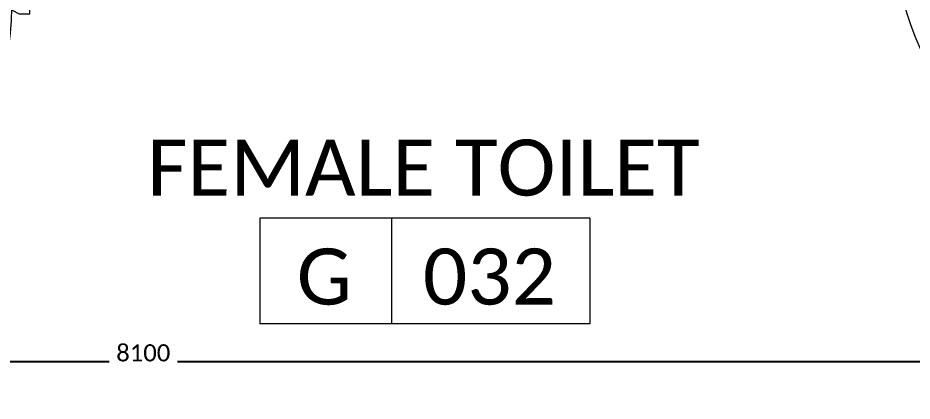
# Model space of a CAD drawing. Header units: metres. Extents: x 15.7 to 112.1, y 4.7 to 71.5.
# Drawn here: x 65.269 to 68.656, y 29.511 to 30.961 of the extents above; entities that cross this region are included whole.
import ezdxf

# ---------------------------------------------------------------- set-up
doc = ezdxf.new("R2010")
doc.units = ezdxf.units.M
doc.linetypes.add('ECG_Line-Ptrn-Sold', pattern=[9144.001, 9144, -0.001])
doc.layers.get('0').update_dxf_attribs({"color": 3})
doc.layers.add('00', color=252, linetype='Continuous')
for name, color, linetype, lineweight in [('A-DIM', 7, 'Continuous', 5), ('A-DOOR', 5, 'Continuous', 5), ('A-TEXT', 7, 'ECG_Line-Ptrn-Sold', 13)]:
    doc.layers.add(name, color=color, linetype=linetype, lineweight=lineweight)
doc.styles.add('Calibri', font='calibri.ttf', dxfattribs={"height": 0.212639})
doc.dimstyles.new('ECG_Dimn-Detl-100', dxfattribs={"dimscale": 0.3048, "dimtxt": 0.25, "dimasz": 1.312336, "dimexe": 0.492126, "dimexo": 0.0625, "dimgap": 0, "dimtad": 1, "dimdec": 0, "dimlfac": 1000, "dimzin": 0, "dimdsep": 46, "dimtxsty": 'Calibri', "dimblk1": 'DOTSMALL', "dimblk2": 'DOTSMALL', "dimsah": 1, "dimcen": 0.09, "dimdle": 0.492126, "dimazin": 0, "dimtfac": 1, "dimtdec": 4, "dimtix": 1, "dimtmove": 0, "dimatfit": 3, "dimfxl": 0.492126, "dimfxlon": 1, "dimtvp": 1, "dimtolj": 1, "dimtzin": 0, "dimarcsym": 2})

# ---------------------------------------------------------------- blocks, each defined once
blk = doc.blocks.new('ECG_ Door-Single Leaf-Gnrc - 1000x2200 mm-2062347-GROUND FLOOR PLAN')
at = {"layer": 'A-DOOR'}
for p, q in [((0.408, 1), (0.408, 0.1)), ((0.448, 1), (0.408, 1)), ((0.408, 0.1), (0.408, 1)), ((0.408, 1), (0.448, 1)), ((0.448, 0.1), (0.448, 1)), ((0.448, 1), (0.448, 0.1)), ((-0.48, 0.12), (-0.52, 0.12)), ((-0.52, 0.12), (-0.52, 0.1)), ((-0.454, 0.106), (-0.48, 0.12)), ((0.48, 0.12), (0.454, 0.106)), ((0.52, 0.12), (0.48, 0.12)), ((0.52, 0.1), (0.52, 0.12)), ((-0.5, 0.1), (-0.45, 0.1)), ((-0.468, 0.1), (-0.5, 0.1)), ((-0.468, -0.1), (-0.468, 0.1)), ((0.408, 0.1), (0.448, 0.1)), ((0.448, 0.1), (0.408, 0.1)), ((0.45, 0.1), (0.5, 0.1)), ((0.468, 0.1), (0.468, -0.1)), ((0.5, 0.1), (0.468, 0.1)), ((-0.52, -0.1), (-0.52, -0.12)), ((-0.45, -0.1), (-0.5, -0.1)), ((-0.5, -0.1), (-0.468, -0.1)), ((0.5, -0.1), (0.45, -0.1)), ((0.468, -0.1), (0.5, -0.1)), ((0.52, -0.12), (0.52, -0.1)), ((-0.52, -0.12), (-0.48, -0.12)), ((-0.48, -0.12), (-0.454, -0.106)), ((0.454, -0.106), (0.48, -0.12)), ((0.48, -0.12), (0.52, -0.12))]:
    blk.add_line(p, q, dxfattribs=at)
for centre, radius, start, end in [((0.448, 0.1), 0.9, 90, 180), ((-0.458, 0.099), 0.00806, 7.125, 60.2551), ((0.458, 0.099), 0.00806, 119.7449, 172.875), ((-0.458, -0.099), 0.00806, 299.7449, 352.875), ((0.458, -0.099), 0.00806, 187.125, 240.2551)]:
    blk.add_arc(centre, radius, start, end, dxfattribs=at)
blk = doc.blocks.new('Single-Flush-Partition - 1000_ 2201-2763526-GROUND FLOOR PLAN')
at = {"layer": 'A-DOOR'}
for p, q in [((0.46, -0.025), (0.46, -1.0259)), ((0.5, -0.025), (0.46, -0.025)), ((0.5, -0.025), (0.5, -1.0259)), ((0.5, -1.0259), (0.46, -1.0259))]:
    blk.add_line(p, q, dxfattribs=at)
blk.add_arc((0.5, -0.025), 1.0017, 180, 267.7114, dxfattribs=at)
blk = doc.blocks.new('ECG_G-Tag-Room - ECG_G-Tag-Room-Engl-1568319-GROUND FLOOR PLAN')
at = {"layer": 'A-TEXT'}
for p, q in [((-0.00625, 0), (-0.00625, -0.004)), ((0.00625, 0), (-0.00625, 0)), ((-0.00125, -0.004), (-0.00125, 0)), ((0.00625, 0), (0.00625, -0.004)), ((0.00625, -0.004), (-0.00625, -0.004))]:
    blk.add_line(p, q, dxfattribs=at)
blk = doc.blocks.new('_DotSmall')
at = {"color": 0, "linetype": 'ByBlock', "const_width": 0.5}
blk.add_lwpolyline([(-0.0625, 0, 1), (0.0625, 0, 1)], format="xyb", close=True, dxfattribs=at)

msp = doc.modelspace()

# ---------------------------------------------------------------- block references
at = {"layer": '00'}
msp.add_blockref('Single-Flush-Partition - 1000_ 2201-2763526-GROUND FLOOR PLAN', (69.0939, 31.2973), dxfattribs=at)
at = {"layer": '00', "rotation": 180}
msp.add_blockref('ECG_ Door-Single Leaf-Gnrc - 1000x2200 mm-2062347-GROUND FLOOR PLAN', (64.7939, 31.0973), dxfattribs=at)
at = {"layer": '00', "xscale": 99.99999999999993, "yscale": 99.99999999999993, "zscale": 99.99999999999993}
msp.add_blockref('ECG_G-Tag-Room - ECG_G-Tag-Room-Engl-1568319-GROUND FLOOR PLAN', (66.8101, 30.2034), dxfattribs=at)

# ---------------------------------------------------------------- texts
at = {"layer": '00', "attachment_point": 2, "line_spacing_factor": 1.156427, "style": 'Calibri'}
for s, insert, char_height, width in [('FEMALE TOILET', (66.8052, 30.501), 0.212639, 2.535), ('\\fCalibri|b0|i0|c178|p34|;G', (66.4297, 30.0885), 0.212639, 0.255), ('032', (67.0552, 30.0885), 0.21264, 0.612)]:
    msp.add_mtext(s, dxfattribs=dict(at, insert=insert, char_height=char_height, width=width))

# ---------------------------------------------------------------- dimensions: what is measured, and where the dimension line sits
at = {"layer": 'A-DIM'}
msp.add_linear_dim(base=(69.7939, 29.6606), p1=(61.6939, 29.8106), p2=(69.7939, 29.5106), dimstyle='ECG_Dimn-Detl-100', override={"dimpost": '<>', "dimfxl": 8.105553}, dxfattribs=at).render()

doc.saveas('drawing.dxf')
